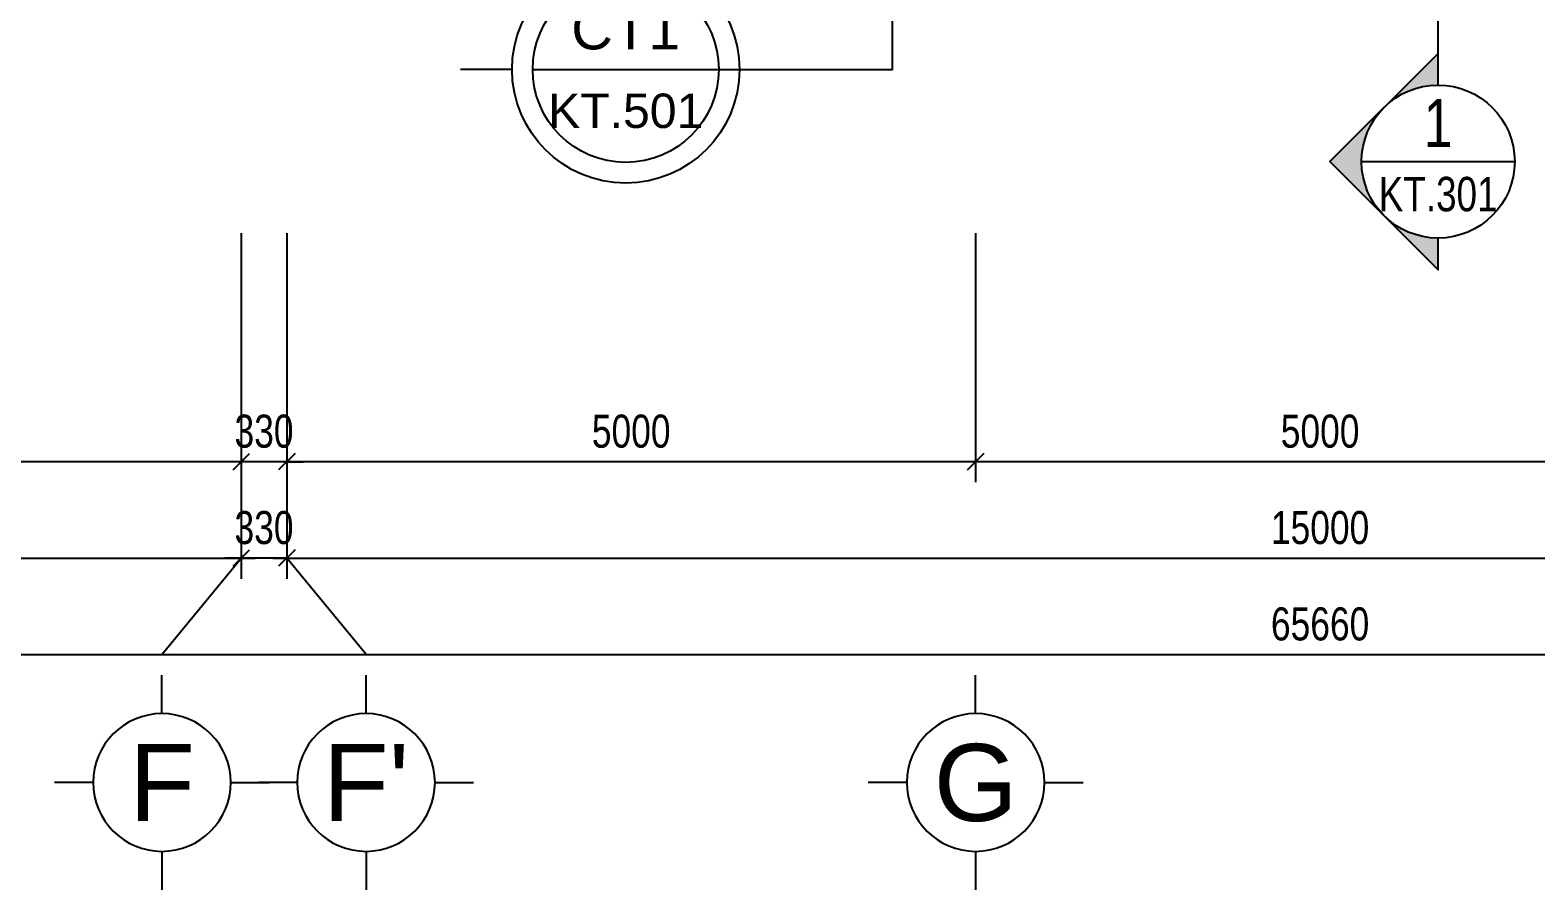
# Model space of a CAD drawing. Header units: millimetres. Extents: x -9574 to 115615, y -25569 to 161230.
# Drawn here: x 23467 to 34396, y -19276 to -13032 of the extents above; entities that cross this region are included whole.
import ezdxf
from ezdxf.enums import TextEntityAlignment as Align

# ---------------------------------------------------------------- set-up
doc = ezdxf.new("R2010")
doc.units = ezdxf.units.MM
for name, color, linetype in [('$1$KICHTHUOC', 2, 'Continuous'), ('DAUCAT$0$GHICHU', 6, 'Continuous'), ('KHOANH CT RAM$0$GHICHU7', 7, 'Continuous'), ('luoi  H3$0$DIM100', 9, 'Continuous'), ('luoi  H3$0$GHICHU', 40, 'Continuous'), ('luoi  H3$0$KH TRUC100', 7, 'Continuous')]:
    doc.layers.add(name, color=color, linetype=linetype)
doc.styles.add('DAUCAT$0$Tahoma', font='tahoma_1.ttf')
doc.styles.add('DAUCAT$0$VSIMPLEX.SHX', font='VSIMPLEX.SHX', dxfattribs={"width": 0.8})
doc.styles.add('KHOANH CT RAM$0$VNI-HELVE', font='vhelven_0.ttf')
doc.styles.add('luoi  H3$0$VHELVEN', font='vhelven_0.ttf')
doc.styles.add('luoi  H3$0$VSIMPLEX.SHX', font='VSIMPLEX.SHX', dxfattribs={"width": 0.8})
doc.dimstyles.new('luoi  H3$0$100', dxfattribs={"dimscale": 0, "dimtxt": 240, "dimasz": 120, "dimexe": 150, "dimexo": 300, "dimgap": 100, "dimtad": 1, "dimdec": 0, "dimzin": 0, "dimdsep": 46, "dimtxsty": 'luoi  H3$0$VSIMPLEX.SHX', "dimblk1": 'luoi  H3$0$_OBLIQUE', "dimblk2": 'luoi  H3$0$_OBLIQUE', "dimsah": 1, "dimcen": 0, "dimdle": 100, "dimclrd": 2, "dimclre": 2, "dimclrt": 4, "dimadec": 0, "dimazin": 0, "dimtfac": 1, "dimtdec": 0, "dimtix": 1, "dimtmove": 2, "dimatfit": 3, "dimfxl": 0, "dimtolj": 1, "dimtzin": 0, "dimlwd": -1, "dimlwe": -1, "dimarcsym": 0})

# ---------------------------------------------------------------- blocks, each defined once
blk = doc.blocks.new('luoi  H3$0$_OBLIQUE')
at = {"color": 0, "linetype": 'ByBlock'}
blk.add_line((-0.5, -0.5), (0.5, 0.5), dxfattribs=at)
blk = doc.blocks.new('*D64')
at = {"layer": 'DEFPOINTS', "color": 0, "ltscale": 2}
for p in [(30329.99999999984, -14206.75417481858), (35329.9999999999, -14206.75417481863), (30329.99999999984, -16165.98496909079)]:
    blk.add_point(p, dxfattribs=at)
at = {"layer": 'luoi  H3$0$DIM100', "color": 2, "ltscale": 2}
for p, q in [((30329.99999999984, -14506.75417481858), (30329.99999999984, -16315.98496909079)), ((35329.9999999999, -14506.75417481863), (35329.9999999999, -16315.98496909079)), ((35429.9999999999, -16165.98496909079), (30229.99999999984, -16165.98496909079))]:
    blk.add_line(p, q, dxfattribs=at)
at = {"layer": 'luoi  H3$0$DIM100', "color": 2, "ltscale": 2, "xscale": 120, "yscale": 120, "zscale": 120, "rotation": 180}
blk.add_blockref('luoi  H3$0$_OBLIQUE', (30329.99999999984, -16165.98496909079), dxfattribs=at)
at = {"layer": 'luoi  H3$0$DIM100', "color": 2, "ltscale": 2, "xscale": 120, "yscale": 120, "zscale": 120}
blk.add_blockref('luoi  H3$0$_OBLIQUE', (35329.9999999999, -16165.98496909079), dxfattribs=at)
at = {"layer": 'luoi  H3$0$DIM100', "color": 4, "ltscale": 2, "insert": (32829.99999999987, -15945.98496909079), "char_height": 240, "attachment_point": 5, "style": 'luoi  H3$0$VSIMPLEX.SHX'}
blk.add_mtext('\\A1;5000', dxfattribs=at)
blk = doc.blocks.new('*D65')
at = {"layer": 'DEFPOINTS', "color": 0, "ltscale": 2}
for p in [(25330.00000000007, -14206.75417481858), (30329.99999999984, -14206.75417481863), (25330.00000000007, -16165.98496909079)]:
    blk.add_point(p, dxfattribs=at)
at = {"layer": 'luoi  H3$0$DIM100', "color": 2, "ltscale": 2}
for p, q in [((25330.00000000007, -14506.75417481858), (25330.00000000007, -16315.98496909079)), ((30329.99999999984, -14506.75417481863), (30329.99999999984, -16315.98496909079)), ((30429.99999999984, -16165.98496909079), (25230.00000000007, -16165.98496909079))]:
    blk.add_line(p, q, dxfattribs=at)
at = {"layer": 'luoi  H3$0$DIM100', "color": 2, "ltscale": 2, "xscale": 120, "yscale": 120, "zscale": 120, "rotation": 180}
blk.add_blockref('luoi  H3$0$_OBLIQUE', (25330.00000000007, -16165.98496909079), dxfattribs=at)
at = {"layer": 'luoi  H3$0$DIM100', "color": 2, "ltscale": 2, "xscale": 120, "yscale": 120, "zscale": 120}
blk.add_blockref('luoi  H3$0$_OBLIQUE', (30329.99999999984, -16165.98496909079), dxfattribs=at)
at = {"layer": 'luoi  H3$0$DIM100', "color": 4, "ltscale": 2, "insert": (27829.99999999996, -15945.98496909079), "char_height": 240, "attachment_point": 5, "style": 'luoi  H3$0$VSIMPLEX.SHX'}
blk.add_mtext('\\A1;5000', dxfattribs=at)
blk = doc.blocks.new('*D66')
at = {"layer": 'DEFPOINTS', "color": 0, "ltscale": 2}
for p in [(25000.00000000001, -14206.75417481858), (25329.99999999996, -14206.75417481863), (25000.00000000001, -16165.98496909079)]:
    blk.add_point(p, dxfattribs=at)
at = {"layer": 'luoi  H3$0$DIM100', "color": 2, "ltscale": 2}
for p, q in [((25000.00000000001, -14506.75417481858), (25000.00000000001, -16315.98496909079)), ((25329.99999999996, -14506.75417481863), (25329.99999999996, -16315.98496909079)), ((25000.00000000001, -16165.98496909079), (24880.00000000001, -16165.98496909079)), ((25329.99999999996, -16165.98496909079), (25000.00000000001, -16165.98496909079)), ((25329.99999999996, -16165.98496909079), (25449.99999999996, -16165.98496909079))]:
    blk.add_line(p, q, dxfattribs=at)
at = {"layer": 'luoi  H3$0$DIM100', "color": 2, "ltscale": 2, "xscale": 120, "yscale": 120, "zscale": 120}
blk.add_blockref('luoi  H3$0$_OBLIQUE', (25000.00000000001, -16165.98496909079), dxfattribs=at)
at = {"layer": 'luoi  H3$0$DIM100', "color": 2, "ltscale": 2, "xscale": 120, "yscale": 120, "zscale": 120, "rotation": 180}
blk.add_blockref('luoi  H3$0$_OBLIQUE', (25329.99999999996, -16165.98496909079), dxfattribs=at)
at = {"layer": 'luoi  H3$0$DIM100', "color": 4, "ltscale": 2, "insert": (25164.99999999999, -15945.98496909079), "char_height": 240, "attachment_point": 5, "style": 'luoi  H3$0$VSIMPLEX.SHX'}
blk.add_mtext('\\A1;330', dxfattribs=at)
blk = doc.blocks.new('*D67')
at = {"layer": 'DEFPOINTS', "color": 0, "ltscale": 2}
for p in [(20000.00000000013, -14206.75417481858), (24999.99999999999, -14206.75417481863), (20000.00000000013, -16165.98496909079)]:
    blk.add_point(p, dxfattribs=at)
at = {"layer": 'luoi  H3$0$DIM100', "color": 2, "ltscale": 2}
for p, q in [((20000.00000000013, -14506.75417481858), (20000.00000000013, -16315.98496909079)), ((24999.99999999999, -14506.75417481863), (24999.99999999999, -16315.98496909079)), ((25099.99999999999, -16165.98496909079), (19900.00000000013, -16165.98496909079))]:
    blk.add_line(p, q, dxfattribs=at)
at = {"layer": 'luoi  H3$0$DIM100', "color": 2, "ltscale": 2, "xscale": 120, "yscale": 120, "zscale": 120, "rotation": 180}
blk.add_blockref('luoi  H3$0$_OBLIQUE', (20000.00000000013, -16165.98496909079), dxfattribs=at)
at = {"layer": 'luoi  H3$0$DIM100', "color": 2, "ltscale": 2, "xscale": 120, "yscale": 120, "zscale": 120}
blk.add_blockref('luoi  H3$0$_OBLIQUE', (24999.99999999999, -16165.98496909079), dxfattribs=at)
at = {"layer": 'luoi  H3$0$DIM100', "color": 4, "ltscale": 2, "insert": (22500.00000000006, -15945.98496909079), "char_height": 240, "attachment_point": 5, "style": 'luoi  H3$0$VSIMPLEX.SHX'}
blk.add_mtext('\\A1;5000', dxfattribs=at)
blk = doc.blocks.new('*D72')
at = {"layer": 'DEFPOINTS', "color": 0, "ltscale": 2}
for p in [(-1.546140993013978e-11, -14206.75417481863), (25000.00000000001, -14206.75417481863), (25000.00000000001, -16865.98496909079)]:
    blk.add_point(p, dxfattribs=at)
at = {"layer": 'luoi  H3$0$DIM100', "color": 2, "ltscale": 2}
for p, q in [((-1.547977963212699e-11, -14506.75417481863), (-1.563342570515336e-11, -17015.98496909079)), ((25000.00000000001, -14506.75417481863), (25000.00000000001, -17015.98496909079)), ((-100.0000000000156, -16865.98496909079), (25100.00000000001, -16865.98496909079))]:
    blk.add_line(p, q, dxfattribs=at)
at = {"layer": 'luoi  H3$0$DIM100', "color": 2, "ltscale": 2, "xscale": 120, "yscale": 120, "zscale": 120, "rotation": 180}
blk.add_blockref('luoi  H3$0$_OBLIQUE', (-1.562424085415975e-11, -16865.98496909079), dxfattribs=at)
at = {"layer": 'luoi  H3$0$DIM100', "color": 2, "ltscale": 2, "xscale": 120, "yscale": 120, "zscale": 120}
blk.add_blockref('luoi  H3$0$_OBLIQUE', (25000.00000000001, -16865.98496909079), dxfattribs=at)
at = {"layer": 'luoi  H3$0$DIM100', "color": 4, "ltscale": 2, "insert": (12500, -16645.98496909079), "char_height": 240, "attachment_point": 5, "style": 'luoi  H3$0$VSIMPLEX.SHX'}
blk.add_mtext('\\A1;25000', dxfattribs=at)
blk = doc.blocks.new('*D73')
at = {"layer": 'DEFPOINTS', "color": 0, "ltscale": 2}
for p in [(25329.99999999929, -14206.75417481863), (40329.99999999967, -14206.75417481863), (40329.99999999967, -16865.98496909079)]:
    blk.add_point(p, dxfattribs=at)
at = {"layer": 'luoi  H3$0$DIM100', "color": 2, "ltscale": 2}
for p, q in [((25329.99999999929, -14506.75417481863), (25329.99999999929, -17015.98496909079)), ((40329.99999999967, -14506.75417481863), (40329.99999999967, -17015.98496909079)), ((25229.99999999929, -16865.98496909079), (40429.99999999967, -16865.98496909079))]:
    blk.add_line(p, q, dxfattribs=at)
at = {"layer": 'luoi  H3$0$DIM100', "color": 2, "ltscale": 2, "xscale": 120, "yscale": 120, "zscale": 120, "rotation": 180}
blk.add_blockref('luoi  H3$0$_OBLIQUE', (25329.99999999929, -16865.98496909079), dxfattribs=at)
at = {"layer": 'luoi  H3$0$DIM100', "color": 2, "ltscale": 2, "xscale": 120, "yscale": 120, "zscale": 120}
blk.add_blockref('luoi  H3$0$_OBLIQUE', (40329.99999999967, -16865.98496909079), dxfattribs=at)
at = {"layer": 'luoi  H3$0$DIM100', "color": 4, "ltscale": 2, "insert": (32829.99999999948, -16645.98496909079), "char_height": 240, "attachment_point": 5, "style": 'luoi  H3$0$VSIMPLEX.SHX'}
blk.add_mtext('\\A1;15000', dxfattribs=at)
blk = doc.blocks.new('*D77')
at = {"layer": 'DEFPOINTS', "color": 0, "ltscale": 2}
for p in [(-1.546140993013978e-11, -14206.75417481863), (65659.99999999971, -14206.75417481869), (65659.99999999971, -17565.81179711712)]:
    blk.add_point(p, dxfattribs=at)
at = {"layer": 'luoi  H3$0$DIM100', "color": 2, "ltscale": 2}
for p, q in [((-1.547977963212699e-11, -14506.75417481863), (-1.567627773939835e-11, -17715.81179711712)), ((65659.99999999971, -14506.75417481869), (65659.99999999971, -17715.81179711712)), ((-100.0000000000157, -17565.81179711712), (65759.99999999971, -17565.81179711712))]:
    blk.add_line(p, q, dxfattribs=at)
at = {"layer": 'luoi  H3$0$DIM100', "color": 2, "ltscale": 2, "xscale": 120, "yscale": 120, "zscale": 120, "rotation": 180}
blk.add_blockref('luoi  H3$0$_OBLIQUE', (-1.566709288840475e-11, -17565.81179711712), dxfattribs=at)
at = {"layer": 'luoi  H3$0$DIM100', "color": 2, "ltscale": 2, "xscale": 120, "yscale": 120, "zscale": 120}
blk.add_blockref('luoi  H3$0$_OBLIQUE', (65659.99999999971, -17565.81179711712), dxfattribs=at)
at = {"layer": 'luoi  H3$0$DIM100', "color": 4, "ltscale": 2, "insert": (32829.99999999985, -17345.81179711712), "char_height": 240, "attachment_point": 5, "style": 'luoi  H3$0$VSIMPLEX.SHX'}
blk.add_mtext('\\A1;65660', dxfattribs=at)
blk = doc.blocks.new('*D78')
at = {"layer": 'DEFPOINTS', "color": 0, "ltscale": 2}
for p in [(25000.00000000001, -15206.75417481858), (25329.99999999996, -15206.75417481863), (25000.00000000001, -16865.98496909079)]:
    blk.add_point(p, dxfattribs=at)
at = {"layer": 'luoi  H3$0$DIM100', "color": 2, "ltscale": 2}
for p, q in [((25000.00000000001, -15506.75417481858), (25000.00000000001, -17015.98496909079)), ((25329.99999999996, -15506.75417481863), (25329.99999999996, -17015.98496909079)), ((25000.00000000001, -16865.98496909079), (24880.00000000001, -16865.98496909079)), ((25329.99999999996, -16865.98496909079), (25000.00000000001, -16865.98496909079)), ((25329.99999999996, -16865.98496909079), (25449.99999999996, -16865.98496909079))]:
    blk.add_line(p, q, dxfattribs=at)
at = {"layer": 'luoi  H3$0$DIM100', "color": 2, "ltscale": 2, "xscale": 120, "yscale": 120, "zscale": 120}
blk.add_blockref('luoi  H3$0$_OBLIQUE', (25000.00000000001, -16865.98496909079), dxfattribs=at)
at = {"layer": 'luoi  H3$0$DIM100', "color": 2, "ltscale": 2, "xscale": 120, "yscale": 120, "zscale": 120, "rotation": 180}
blk.add_blockref('luoi  H3$0$_OBLIQUE', (25329.99999999996, -16865.98496909079), dxfattribs=at)
at = {"layer": 'luoi  H3$0$DIM100', "color": 4, "ltscale": 2, "insert": (25164.99999999999, -16645.98496909079), "char_height": 240, "attachment_point": 5, "style": 'luoi  H3$0$VSIMPLEX.SHX'}
blk.add_mtext('\\A1;330', dxfattribs=at)
blk = doc.blocks.new('luoi  H3$0$TRUCCOT')
for p, q in [((0, -140.0000000023283), (0, 0)), ((-250, -390.0000000023283), (-390.0000000023283, -390.0000000023283)), ((250, -390.0000000023283), (390.0000000023283, -390.0000000023283)), ((0, -640.0000000023283), (0, -780.0000000046566))]:
    blk.add_line(p, q)
blk.add_circle((0, -390.0000000023283), 250)
at = {"layer": 'luoi  H3$0$GHICHU', "style": 'luoi  H3$0$VHELVEN'}
blk.add_attdef('TRUC', text='', height=280.0000000046566, dxfattribs=at).set_placement((0, -390.0000000023283), align=Align.MIDDLE_CENTER)
blk = doc.blocks.new('*U227')
h = blk.add_hatch(color=256)
edge = h.paths.add_edge_path()
edge.add_line((-1.110035072291503e-15, 7.9375), (-1.064418867935472e-15, 11.22532015133644))
edge.add_line((-1.064418867935472e-15, 11.22532015133644), (-11.22532015133644, -5.329070518200751e-15))
edge.add_line((-11.22532015133644, -5.484189501519451e-15), (3.552713678800501e-15, -11.22532015133645))
edge.add_line((4.264027170007634e-15, -11.22532015133645), (9.94957633945946e-15, -7.9375))
edge.add_arc((8.825968262565068e-15, 3.069658808183263e-30), 7.9375, 90.00000000000011, 270, ccw=False)
for p, q in [((-1.434079634557439e-15, 7.937499999999994), (1.580855960127549e-14, 578.6087927799314)), ((-7.937500000000001, -5.639932965095795e-15), (7.937499999999998, -1.127986593019159e-14))]:
    blk.add_line(p, q)
blk.add_lwpolyline([(-1.110035072291503e-15, 7.9375), (-1.064418867935472e-15, 11.22532015133644), (-11.22532015133644, -5.484189501519451e-15), (4.264027170007634e-15, -11.22532015133645), (9.94957633945946e-15, -7.9375, -0.9999999999999994)], format="xyb", close=True)
blk.add_circle((-1.409983241273949e-15, -5.639932965095795e-15), 7.9375)
at = {"style": 'DAUCAT$0$Tahoma', "flags": 8}
for tag, p in [('VIEWNUMBER-b', (1.596002264477171e-14, 586.5462927799314)), ('VIEWNUMBER', (-1.409983241273949e-15, -5.639932965095795e-15))]:
    blk.add_attdef(tag, text='', height=2.5, dxfattribs=at).set_placement(p, align=Align.BOTTOM_CENTER)
for tag, p in [('SHEETNUMBER-b', (1.596002264477171e-14, 584.9587927799314)), ('SHEETNUMBER', (-1.409983241273949e-15, -1.587500000000005))]:
    blk.add_attdef(tag, text='', height=2.5, dxfattribs=at).set_placement(p, align=Align.TOP_CENTER)
blk = doc.blocks.new('DAUCAT')
at = {"layer": 'DAUCAT$0$GHICHU', "color": 6}
ref = blk.add_blockref('*U227', (33686.62553419598, -13986.58501684287), dxfattribs=dict(at, xscale=70, yscale=70, zscale=70))
ref.add_attrib('VIEWNUMBER', '1', dxfattribs={"layer": '0', "height": 350, "style": 'DAUCAT$0$VSIMPLEX.SHX', "width": 0.8}).set_placement((33686.62553419598, -13986.58501684287), align=Align.BOTTOM_CENTER)
ref.add_attrib('SHEETNUMBER', 'KT.301', dxfattribs={"layer": '0', "height": 250, "style": 'DAUCAT$0$VSIMPLEX.SHX', "width": 0.8}).set_placement((33686.62553419598, -14097.71001684287), align=Align.TOP_CENTER)
blk = doc.blocks.new('KHOANH CT RAM$0$Chitiet')
for p, q in [((-550.0000000000146, 0), (-800.0000000000146, 0)), ((-450, 0), (450, 0)), ((550.0000000000146, 0), (800.0000000000146, 0))]:
    blk.add_line(p, q)
for radius in [550, 450]:
    blk.add_circle((0, 0), radius)
at = {"style": 'KHOANH CT RAM$0$VNI-HELVE'}
for tag, p in [('CT1', (0, 197.2144846796582)), ('KT01', (0, -200))]:
    blk.add_attdef(tag, text='', height=200, dxfattribs=at).set_placement(p, align=Align.MIDDLE)
blk = doc.blocks.new('KHOANH CT RAM')
at = {"layer": 'KHOANH CT RAM$0$GHICHU7'}
blk.add_lwpolyline([(28011.64318010306, -13317.87964131009), (29727.13511148508, -13317.7844376822), (29727.13511148508, -11812.45397881)], dxfattribs=at)
ref = blk.add_blockref('KHOANH CT RAM$0$Chitiet', (27790.39524019417, -13317.68923405431), dxfattribs=dict(at, xscale=1.5, yscale=1.5, zscale=1.5))
ref.add_attrib('KT01', 'KT.501', dxfattribs={"layer": '0', "height": 250, "style": 'KHOANH CT RAM$0$VNI-HELVE'}).set_placement((27790.39524019417, -13617.68923405431), align=Align.MIDDLE)
ref.add_attrib('CT1', 'CT1', dxfattribs={"layer": '0', "height": 300.0000000000001, "style": 'KHOANH CT RAM$0$VNI-HELVE'}).set_placement((27790.39524019417, -13021.86750703482), align=Align.MIDDLE)
blk = doc.blocks.new('luoi  H3')
at = {"layer": 'luoi  H3$0$KH TRUC100', "ltscale": 2}
for points in [[(24423.98540324149, -17565.98496909079), (24423.98540324146, -17565.81179711712), (25000.00000000001, -16865.98496909079)], [(25906.01459675889, -17565.98496909079), (25906.01459675875, -17565.81179711712), (25330.00000000025, -16865.98496909079)]]:
    blk.add_lwpolyline(points, dxfattribs=at)
at = {"layer": 'luoi  H3$0$KH TRUC100'}
ref = blk.add_blockref('luoi  H3$0$TRUCCOT', (24423.9854032414, -19275.81179712643), dxfattribs=dict(at, xscale=-2, yscale=2, zscale=2, rotation=180))
ref.add_attrib('TRUC', 'F', dxfattribs={"height": 560.0000000093132, "style": 'luoi  H3$0$VHELVEN'}).set_placement((24423.9854032414, -18495.81179712177), align=Align.MIDDLE_CENTER)
ref = blk.add_blockref('luoi  H3$0$TRUCCOT', (25906.0145967588, -19275.81179712643), dxfattribs=dict(at, xscale=-2, yscale=2, zscale=2, rotation=180))
ref.add_attrib('TRUC', "F'", dxfattribs={"height": 560.0000000093132, "style": 'luoi  H3$0$VHELVEN'}).set_placement((25906.0145967588, -18495.81179712177), align=Align.MIDDLE_CENTER)
ref = blk.add_blockref('luoi  H3$0$TRUCCOT', (30329.99999999972, -19275.81179712631), dxfattribs=dict(at, xscale=-2, yscale=2, zscale=2, rotation=180))
ref.add_attrib('TRUC', 'G', dxfattribs={"height": 560.0000000093132, "style": 'luoi  H3$0$VHELVEN'}).set_placement((30329.99999999972, -18495.81179712166), align=Align.MIDDLE_CENTER)
at = {"layer": 'luoi  H3$0$DIM100', "ltscale": 2}
for base, p1, p2, picture, middle in [((25000.00000000001, -16865.98496909079), (-1.546140993013978e-11, -14206.75417481863), (25000.00000000001, -14206.75417481863), '*D72', (12500, -16645.98496909079)), ((65659.99999999971, -17565.81179711712), (-1.546140993013978e-11, -14206.75417481863), (65659.99999999971, -14206.75417481869), '*D77', (32829.99999999985, -17345.81179711712)), ((20000.00000000013, -16165.98496909079), (24999.99999999999, -14206.75417481863), (20000.00000000013, -14206.75417481858), '*D67', (22500.00000000006, -15945.98496909079)), ((25000.00000000001, -16165.98496909079), (25329.99999999996, -14206.75417481863), (25000.00000000001, -14206.75417481858), '*D66', (25164.99999999999, -15945.98496909079)), ((25330.00000000007, -16165.98496909079), (30329.99999999984, -14206.75417481863), (25330.00000000007, -14206.75417481858), '*D65', (27829.99999999996, -15945.98496909079)), ((40329.99999999967, -16865.98496909079), (25329.99999999929, -14206.75417481863), (40329.99999999967, -14206.75417481863), '*D73', (32829.99999999948, -16645.98496909079)), ((30329.99999999984, -16165.98496909079), (35329.9999999999, -14206.75417481863), (30329.99999999984, -14206.75417481858), '*D64', (32829.99999999987, -15945.98496909079)), ((25000.00000000001, -16865.98496909079), (25329.99999999996, -15206.75417481863), (25000.00000000001, -15206.75417481858), '*D78', (25164.99999999999, -16645.98496909079))]:
    dim = blk.add_linear_dim(base=base, p1=p1, p2=p2, dimstyle='luoi  H3$0$100', override={"dimscale": 1}, dxfattribs=at)
    dim.commit()
    dim.dimension.update_dxf_attribs({"geometry": picture, "text_midpoint": middle})

msp = doc.modelspace()

# ---------------------------------------------------------------- block references
at = {"layer": '$1$KICHTHUOC', "ltscale": 2}
msp.add_blockref('DAUCAT', (0, 0), dxfattribs=at)
for name in ['luoi  H3', 'KHOANH CT RAM']:
    msp.add_blockref(name, (0, 0))

doc.saveas('drawing.dxf')
